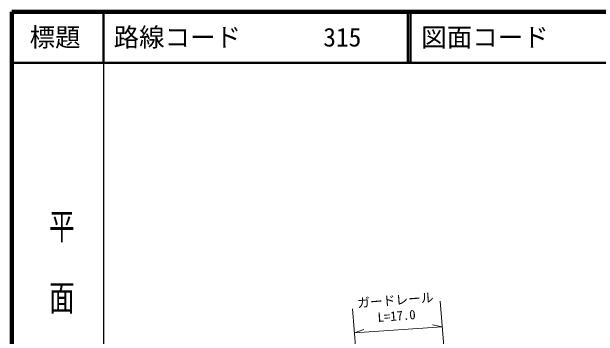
# Model space of a CAD drawing. Units: millimetres, scale not verified. Extents: x 40000 to 680000, y 20000 to 380000.
# Drawn here: x 40000 to 155124, y 316305 to 380000 of the extents above; entities that cross this region are included whole.
import ezdxf
from ezdxf.enums import TextEntityAlignment as Align

# ---------------------------------------------------------------- set-up
doc = ezdxf.new("R2010")
doc.units = ezdxf.units.MM
doc.header["$LTSCALE"] = 1000
for name, color, linetype, lineweight in [('M-STR-HTXT', 7, 'Continuous', 13), ('M-TTL', 2, 'Continuous', 140), ('M-TTL-BAND', 7, 'Continuous', 25), ('M-TTL-LINE', 7, 'Continuous', 50)]:
    doc.layers.add(name, color=color, linetype=linetype, lineweight=lineweight)
doc.layers.add('M-TTL-TXT', color=7, linetype='Continuous')
doc.styles.add('@ＭＳ ゴシック', font='')
doc.styles.add('ＭＳ ゴシック', font='')
doc.styles.get('@ＭＳ ゴシック').set_extended_font_data('@MS Gothic')
doc.styles.get('ＭＳ ゴシック').set_extended_font_data('MS Gothic')

msp = doc.modelspace()

# ---------------------------------------------------------------- linework, layer by layer
at = {"layer": 'M-STR-HTXT'}
for p, q in [((124065, 323183), (127392, 283430)), ((106894, 321662), (110158, 281932)), ((107279, 316983), (124499, 318155)), ((124499, 318155), (122569, 318525)), ((107279, 316983), (109140, 317611))]:
    msp.add_line(p, q, dxfattribs=at)
at = {"layer": 'M-TTL'}
for p, q in [((40000, 380000), (40000, 20000)), ((680000, 380000), (40000, 380000))]:
    msp.add_line(p, q, dxfattribs=at)
at = {"layer": 'M-TTL-BAND'}
msp.add_line((58000, 370000), (58000, 20000), dxfattribs=at)
at = {"layer": 'M-TTL-LINE'}
for p, q in [((58000, 380000), (58000, 370000)), ((117750, 380000), (117750, 370000)), ((118250, 380000), (118250, 370000)), ((40000, 370000), (680000, 370000))]:
    msp.add_line(p, q, dxfattribs=at)

# ---------------------------------------------------------------- texts
at = {"layer": 'M-STR-HTXT', "style": 'ＭＳ ゴシック'}
msp.add_text('ガードレール', height=1833, rotation=4.379, dxfattribs=at).set_placement((107934, 321365), align=Align.BOTTOM_LEFT)
msp.add_text('L=17.0', height=1833, rotation=4.379, dxfattribs=at).set_placement((115537, 320309), align=Align.MIDDLE_CENTER)
at = {"layer": 'M-TTL-BAND', "style": '@ＭＳ ゴシック', "width": 1.4}
msp.add_text('平  面  図', height=3666, rotation=270, dxfattribs=at).set_placement((49777, 306475), align=Align.MIDDLE_RIGHT)
at = {"layer": 'M-TTL-TXT', "style": 'ＭＳ ゴシック'}
msp.add_text('標題', height=3666, dxfattribs=at).set_placement((48500, 375000), align=Align.MIDDLE_CENTER)
for s, p in [('路線コード', (60000, 375000)), ('315', (101142, 375000)), ('図面コード', (120380, 375000))]:
    msp.add_text(s, height=3666, dxfattribs=at).set_placement(p, align=Align.MIDDLE_LEFT)

doc.saveas('drawing.dxf')
